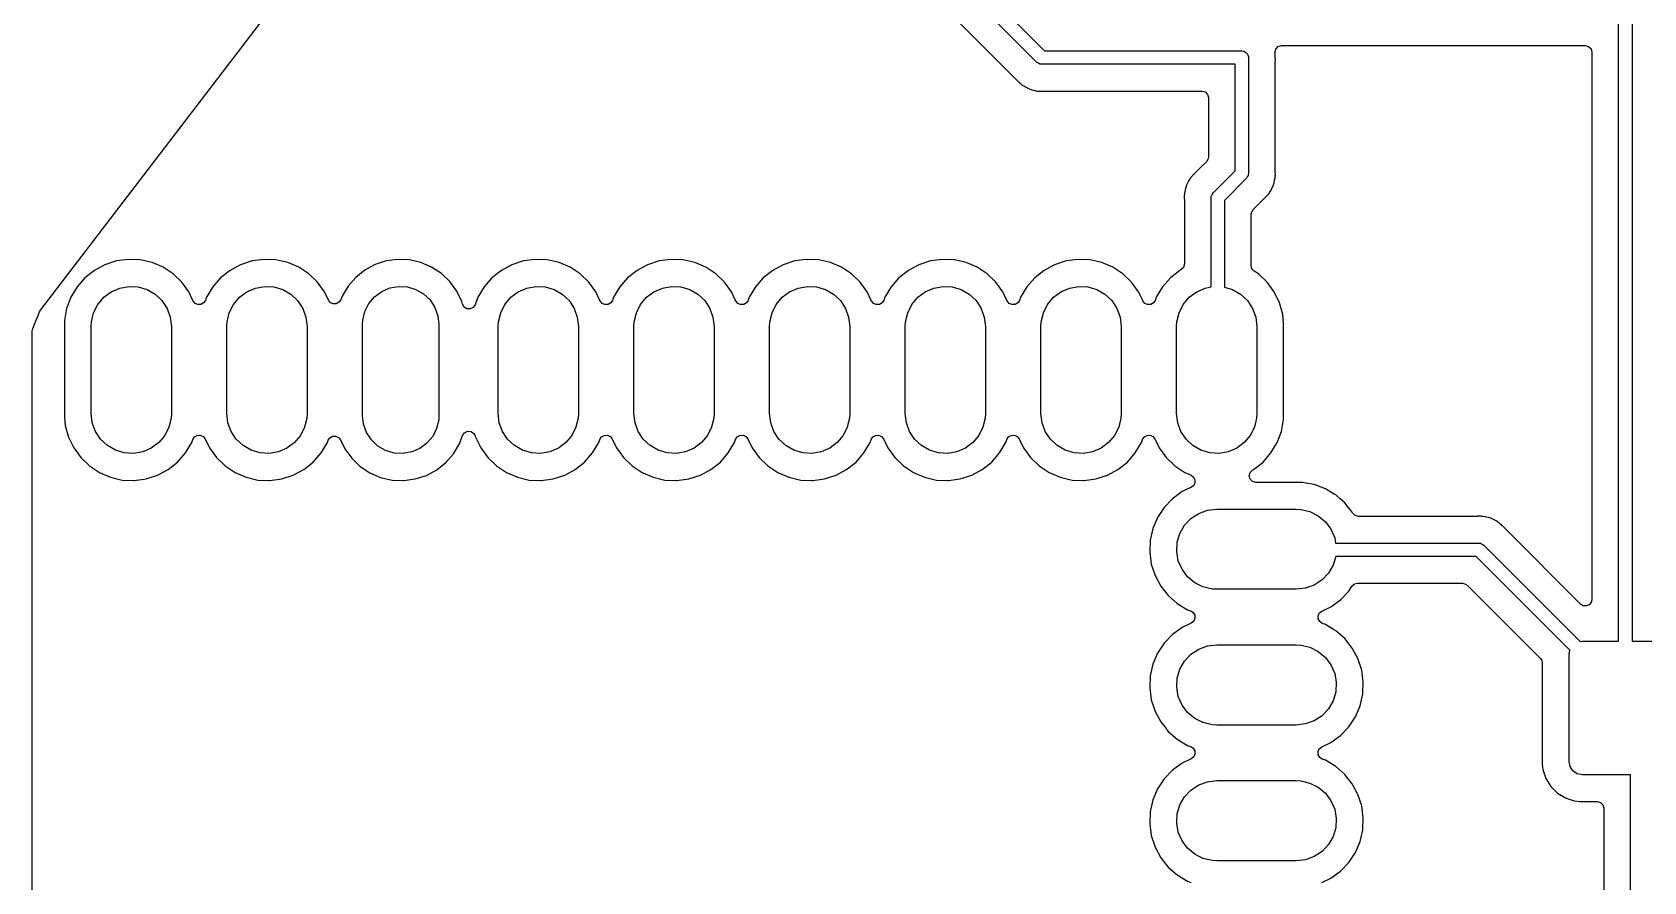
# Model space of a CAD drawing. Extents: x 51 to 201, y -153 to -28.
# Drawn here: x 50.98 to 81.15, y -57.86 to -41.97 of the extents above; entities that cross this region are included whole.
import ezdxf

# ---------------------------------------------------------------- set-up
doc = ezdxf.new("R2010")
doc.units = 0
doc.layers.add('BLACK', color=7, linetype='CONTINUOUS')

msp = doc.modelspace()

# ---------------------------------------------------------------- linework, layer by layer
at = {"layer": 'BLACK', "linetype": 'CONTINUOUS'}
for p, q in [((51.1306, -47.1679), (65.913, -27.8377)), ((67.64, -40.0296), (69.9254, -42.315)), ((69.7852, -42.5284), (67.4266, -40.1698)), ((67.0977, -40.5487), (69.3728, -42.8238)), ((80.925, -41.59), (80.925, -53.36)), ((80.675, -53.36), (80.675, -41.715)), ((74.2548, -42.282), (74.3004, -42.2334)), ((74.3004, -42.2334), (74.3647, -42.2155)), ((74.3647, -42.2155), (80.0505, -42.2155)), ((80.0505, -42.2155), (80.1125, -42.2321)), ((80.1125, -42.2321), (80.1579, -42.2775)), ((69.8124, -42.5432), (69.7852, -42.5284)), ((69.9254, -42.315), (73.62, -42.315)), ((73.62, -42.315), (73.6552, -42.3201)), ((73.6552, -42.3201), (73.6629, -42.325)), ((73.6629, -42.325), (73.6719, -42.3263)), ((73.6719, -42.3263), (73.6921, -42.3437)), ((73.6921, -42.3437), (73.7145, -42.3581)), ((73.7145, -42.3581), (73.7183, -42.3664)), ((73.7183, -42.3664), (73.7252, -42.3724)), ((73.7252, -42.3724), (73.7327, -42.398)), ((73.7327, -42.398), (73.7437, -42.4222)), ((73.7437, -42.4222), (73.7424, -42.4312)), ((73.7424, -42.4312), (73.745, -42.44)), ((73.745, -42.44), (73.745, -44.61)), ((74.2409, -42.3473), (74.2548, -42.282)), ((74.2428, -42.3773), (74.2409, -42.3473)), ((74.2435, -42.385), (74.2428, -42.3773)), ((74.2455, -42.4006), (74.2435, -42.385)), ((74.2455, -42.4165), (74.2455, -42.4006)), ((74.2457, -42.4242), (74.2455, -42.4165)), ((74.2455, -42.5108), (74.2477, -42.4876)), ((74.2455, -44.5747), (74.2455, -42.5108)), ((74.2492, -42.4796), (74.2457, -42.4242)), ((74.2477, -42.4876), (74.2492, -42.4796)), ((80.1579, -42.2775), (80.1745, -42.3395)), ((80.1745, -42.3395), (80.1745, -52.5793)), ((69.3728, -42.8238), (69.3857, -42.8399)), ((69.3857, -42.8399), (69.3878, -42.8419)), ((69.8384, -42.5599), (69.8124, -42.5432)), ((69.8446, -42.5608), (69.8384, -42.5599)), ((69.847, -42.5621), (69.8446, -42.5608)), ((69.8515, -42.5618), (69.847, -42.5621)), ((69.8736, -42.565), (69.8515, -42.5618)), ((73.495, -42.565), (69.8736, -42.565)), ((73.495, -44.5582), (73.495, -42.565)), ((69.3878, -42.8419), (69.3878, -42.8419)), ((69.3878, -42.8419), (69.4352, -42.8863)), ((69.4352, -42.8863), (69.4368, -42.8879)), ((69.4368, -42.8879), (69.4396, -42.8906)), ((69.4396, -42.8906), (69.4591, -42.9101)), ((69.4591, -42.9101), (69.4623, -42.9126)), ((69.4623, -42.9126), (69.4712, -42.9202)), ((69.4712, -42.9202), (69.503, -42.9501)), ((69.503, -42.9501), (69.5135, -42.9558)), ((69.5135, -42.9558), (69.5206, -42.9597)), ((69.5206, -42.9597), (69.5368, -42.9704)), ((69.5368, -42.9704), (69.5527, -42.9827)), ((69.5527, -42.9827), (69.5688, -42.9896)), ((69.5688, -42.9896), (69.5928, -43)), ((69.5928, -43), (69.6032, -43.0052)), ((69.6032, -43.0052), (69.6415, -43.0262)), ((69.6415, -43.0262), (69.6609, -43.0312)), ((69.6609, -43.0312), (69.6793, -43.0375)), ((69.6793, -43.0375), (69.6977, -43.0454)), ((69.6977, -43.0454), (69.7409, -43.0523)), ((69.7409, -43.0523), (69.7523, -43.0546)), ((69.7523, -43.0546), (69.7678, -43.0586)), ((69.7678, -43.0586), (69.7946, -43.0655)), ((69.7946, -43.0655), (69.7946, -43.0655)), ((69.7946, -43.0655), (69.8146, -43.0655)), ((69.8146, -43.0655), (69.834, -43.067)), ((69.834, -43.067), (69.8538, -43.0702)), ((69.8538, -43.0702), (69.8973, -43.066)), ((69.8973, -43.066), (69.9089, -43.0655)), ((69.9089, -43.0655), (72.8705, -43.0655)), ((72.8705, -43.0655), (72.9325, -43.0821)), ((72.9325, -43.0821), (72.9779, -43.1275)), ((72.9779, -43.1275), (72.9945, -43.1895)), ((72.9945, -43.1895), (72.9945, -44.2995)), ((72.9851, -44.347), (72.9582, -44.3872)), ((72.9945, -44.2995), (72.9851, -44.347)), ((72.6974, -44.6487), (72.6898, -44.6576)), ((72.6999, -44.6455), (72.6974, -44.6487)), ((72.7194, -44.626), (72.6999, -44.6455)), ((72.7221, -44.6232), (72.7194, -44.626)), ((72.7701, -44.5721), (72.7221, -44.6232)), ((72.7862, -44.5592), (72.7701, -44.5721)), ((72.8214, -44.524), (72.7862, -44.5592)), ((72.9582, -44.3872), (72.8214, -44.524)), ((73.0816, -44.9716), (73.495, -44.5582)), ((73.7399, -44.6452), (73.7232, -44.6712)), ((73.7408, -44.639), (73.7399, -44.6452)), ((73.7421, -44.6366), (73.7408, -44.639)), ((73.745, -44.61), (73.7418, -44.6321)), ((73.7418, -44.6321), (73.7421, -44.6366)), ((74.246, -44.5863), (74.2455, -44.5747)), ((74.2455, -44.669), (74.247, -44.6496)), ((74.2502, -44.6298), (74.246, -44.5863)), ((74.247, -44.6496), (74.2472, -44.6487)), ((74.2472, -44.6487), (74.2502, -44.6298)), ((72.5554, -44.9387), (72.5445, -44.981)), ((72.5577, -44.9272), (72.5554, -44.9387)), ((72.5646, -44.8841), (72.5577, -44.9272)), ((72.5725, -44.8657), (72.5646, -44.8841)), ((72.5788, -44.8473), (72.5725, -44.8657)), ((72.5838, -44.8279), (72.5788, -44.8473)), ((72.6048, -44.7896), (72.5838, -44.8279)), ((72.61, -44.7792), (72.6048, -44.7896)), ((72.6273, -44.7391), (72.61, -44.7792)), ((72.6396, -44.7232), (72.6273, -44.7391)), ((72.6503, -44.707), (72.6396, -44.7232)), ((72.6599, -44.6894), (72.6503, -44.707)), ((72.6898, -44.6576), (72.6599, -44.6894)), ((73.7084, -44.6984), (73.295, -45.1118)), ((73.7232, -44.6712), (73.7084, -44.6984)), ((74.1397, -44.963), (74.1504, -44.9468)), ((74.1504, -44.9468), (74.1627, -44.9309)), ((74.1627, -44.9309), (74.18, -44.8909)), ((74.18, -44.8909), (74.1852, -44.8804)), ((74.1852, -44.8804), (74.2062, -44.8421)), ((74.2062, -44.8421), (74.2112, -44.8227)), ((74.2112, -44.8227), (74.2175, -44.8043)), ((74.2175, -44.8043), (74.2254, -44.7859)), ((74.2254, -44.7859), (74.2323, -44.7428)), ((74.2323, -44.7428), (74.2346, -44.7313)), ((74.2346, -44.7313), (74.2455, -44.689)), ((74.2455, -44.689), (74.2455, -44.669)), ((72.543, -45.0204), (72.5398, -45.0402)), ((72.5398, -45.0402), (72.5439, -45.0837)), ((72.5445, -45.001), (72.543, -45.0204)), ((72.5439, -45.0837), (72.5445, -45.0953)), ((72.5445, -44.981), (72.5445, -45.001)), ((72.5445, -45.0953), (72.5445, -46.3017)), ((73.045, -45.06), (73.0482, -45.0379)), ((73.045, -46.7321), (73.045, -45.06)), ((73.0479, -45.0334), (73.0492, -45.031)), ((73.0482, -45.0379), (73.0479, -45.0334)), ((73.0492, -45.031), (73.0501, -45.0248)), ((73.0501, -45.0248), (73.0668, -44.9988)), ((73.0668, -44.9988), (73.0816, -44.9716)), ((73.295, -45.1118), (73.295, -46.7358)), ((73.8318, -45.2828), (74.0038, -45.1108)), ((74.0038, -45.1108), (74.0199, -45.0979)), ((74.0199, -45.0979), (74.0219, -45.0958)), ((74.0219, -45.0958), (74.0679, -45.0467)), ((74.0219, -45.0958), (74.0219, -45.0958)), ((74.0679, -45.0467), (74.0706, -45.044)), ((74.0706, -45.044), (74.0901, -45.0245)), ((74.0901, -45.0245), (74.0926, -45.0213)), ((74.0926, -45.0213), (74.1002, -45.0124)), ((74.1002, -45.0124), (74.1301, -44.9806)), ((74.1301, -44.9806), (74.1397, -44.963)), ((73.7955, -45.3705), (73.8049, -45.323)), ((73.7955, -46.331), (73.7955, -45.3705)), ((73.8049, -45.323), (73.8318, -45.2828)), ((52.1383, -46.4221), (51.9623, -46.5625)), ((52.2532, -46.3603), (52.1383, -46.4221)), ((52.1383, -46.4221), (52.1383, -46.4221)), ((52.1383, -46.4221), (52.1383, -46.4221)), ((52.3365, -46.3155), (52.2532, -46.3603)), ((52.5506, -46.2459), (52.3365, -46.3155)), ((52.7737, -46.2157), (52.5506, -46.2459)), ((52.9985, -46.2258), (52.7737, -46.2157)), ((53.218, -46.2759), (52.9985, -46.2258)), ((53.425, -46.3644), (53.218, -46.2759)), ((53.6128, -46.4884), (53.425, -46.3644)), ((54.6783, -46.4221), (54.5023, -46.5625)), ((54.7932, -46.3603), (54.6783, -46.4221)), ((54.6783, -46.4221), (54.6783, -46.4221)), ((54.6783, -46.4221), (54.6783, -46.4221)), ((54.8765, -46.3155), (54.7932, -46.3603)), ((55.0906, -46.2459), (54.8765, -46.3155)), ((55.3137, -46.2157), (55.0906, -46.2459)), ((55.5385, -46.2258), (55.3137, -46.2157)), ((55.758, -46.2759), (55.5385, -46.2258)), ((55.965, -46.3644), (55.758, -46.2759)), ((56.1528, -46.4884), (55.965, -46.3644)), ((57.2027, -46.4165), (57.0316, -46.5529)), ((57.2995, -46.3644), (57.2027, -46.4165)), ((57.2027, -46.4165), (57.2027, -46.4165)), ((57.2027, -46.4165), (57.2027, -46.4165)), ((57.3953, -46.3128), (57.2995, -46.3644)), ((57.6034, -46.2452), (57.3953, -46.3128)), ((57.8202, -46.2158), (57.6034, -46.2452)), ((58.0388, -46.2256), (57.8202, -46.2158)), ((58.2521, -46.2743), (58.0388, -46.2256)), ((58.4533, -46.3603), (58.2521, -46.2743)), ((58.6359, -46.4808), (58.4533, -46.3603)), ((59.7583, -46.4221), (59.5823, -46.5625)), ((59.8732, -46.3603), (59.7583, -46.4221)), ((59.7583, -46.4221), (59.7583, -46.4221)), ((59.7583, -46.4221), (59.7583, -46.4221)), ((59.9565, -46.3155), (59.8732, -46.3603)), ((60.1706, -46.2459), (59.9565, -46.3155)), ((60.3937, -46.2157), (60.1706, -46.2459)), ((60.6185, -46.2258), (60.3937, -46.2157)), ((60.838, -46.2759), (60.6185, -46.2258)), ((61.045, -46.3644), (60.838, -46.2759)), ((61.2328, -46.4884), (61.045, -46.3644)), ((62.2983, -46.4221), (62.1223, -46.5625)), ((62.4132, -46.3603), (62.2983, -46.4221)), ((62.2983, -46.4221), (62.2983, -46.4221)), ((62.2983, -46.4221), (62.2983, -46.4221)), ((62.4965, -46.3155), (62.4132, -46.3603)), ((62.7106, -46.2459), (62.4965, -46.3155)), ((62.9337, -46.2157), (62.7106, -46.2459)), ((63.1585, -46.2258), (62.9337, -46.2157)), ((63.378, -46.2759), (63.1585, -46.2258)), ((63.585, -46.3644), (63.378, -46.2759)), ((63.7728, -46.4884), (63.585, -46.3644)), ((64.8383, -46.4221), (64.6623, -46.5625)), ((64.9532, -46.3603), (64.8383, -46.4221)), ((64.8383, -46.4221), (64.8383, -46.4221)), ((64.8383, -46.4221), (64.8383, -46.4221)), ((65.0365, -46.3155), (64.9532, -46.3603)), ((65.2506, -46.2459), (65.0365, -46.3155)), ((65.4737, -46.2157), (65.2506, -46.2459)), ((65.6985, -46.2258), (65.4737, -46.2157)), ((65.918, -46.2759), (65.6985, -46.2258)), ((66.125, -46.3644), (65.918, -46.2759)), ((66.3128, -46.4884), (66.125, -46.3644)), ((67.3783, -46.4221), (67.2023, -46.5625)), ((67.4932, -46.3603), (67.3783, -46.4221)), ((67.3783, -46.4221), (67.3783, -46.4221)), ((67.3783, -46.4221), (67.3783, -46.4221)), ((67.5765, -46.3155), (67.4932, -46.3603)), ((67.7906, -46.2459), (67.5765, -46.3155)), ((68.0137, -46.2157), (67.7906, -46.2459)), ((68.2385, -46.2258), (68.0137, -46.2157)), ((68.458, -46.2759), (68.2385, -46.2258)), ((68.665, -46.3644), (68.458, -46.2759)), ((68.8528, -46.4884), (68.665, -46.3644)), ((69.9183, -46.4221), (69.7423, -46.5625)), ((70.0332, -46.3603), (69.9183, -46.4221)), ((69.9183, -46.4221), (69.9183, -46.4221)), ((69.9183, -46.4221), (69.9183, -46.4221)), ((70.1165, -46.3155), (70.0332, -46.3603)), ((70.3306, -46.2459), (70.1165, -46.3155)), ((70.5537, -46.2157), (70.3306, -46.2459)), ((70.7785, -46.2258), (70.5537, -46.2157)), ((70.998, -46.2759), (70.7785, -46.2258)), ((71.205, -46.3644), (70.998, -46.2759)), ((71.3928, -46.4884), (71.205, -46.3644)), ((72.4583, -46.4221), (72.2823, -46.5625)), ((72.4793, -46.4109), (72.4583, -46.4221)), ((72.4583, -46.4221), (72.4583, -46.4221)), ((72.4583, -46.4221), (72.4583, -46.4221)), ((72.5269, -46.3653), (72.4793, -46.4109)), ((72.5445, -46.3017), (72.5269, -46.3653)), ((73.8103, -46.3898), (73.7955, -46.331)), ((73.8512, -46.4345), (73.8103, -46.3898)), ((73.9328, -46.4884), (73.8512, -46.4345)), ((51.8142, -46.732), (51.6988, -46.9252)), ((51.9623, -46.5625), (51.8142, -46.732)), ((52.455, -46.8205), (52.6149, -46.7515)), ((52.6149, -46.7515), (52.7864, -46.7213)), ((52.7864, -46.7213), (52.9602, -46.7314)), ((52.9602, -46.7314), (53.1271, -46.7813)), ((53.7755, -46.6439), (53.6128, -46.4884)), ((53.6128, -46.4884), (53.6128, -46.4884)), ((53.6128, -46.4884), (53.6128, -46.4884)), ((53.9078, -46.826), (53.7755, -46.6439)), ((54.3542, -46.732), (54.2388, -46.9252)), ((54.5023, -46.5625), (54.3542, -46.732)), ((54.995, -46.8205), (55.1549, -46.7515)), ((55.1549, -46.7515), (55.3264, -46.7213)), ((55.3264, -46.7213), (55.5002, -46.7314)), ((55.5002, -46.7314), (55.6671, -46.7813)), ((56.3155, -46.6439), (56.1528, -46.4884)), ((56.1528, -46.4884), (56.1528, -46.4884)), ((56.1528, -46.4884), (56.1528, -46.4884)), ((56.3795, -46.732), (56.3155, -46.6439)), ((56.4478, -46.826), (56.3795, -46.732)), ((56.8877, -46.7177), (56.7754, -46.9055)), ((57.0316, -46.5529), (56.8877, -46.7177)), ((57.5175, -46.8158), (57.6699, -46.75)), ((57.6699, -46.75), (57.8334, -46.7212)), ((57.8334, -46.7212), (57.9992, -46.7309)), ((57.9992, -46.7309), (58.1582, -46.7785)), ((58.7941, -46.632), (58.6359, -46.4808)), ((58.6359, -46.4808), (58.6359, -46.4808)), ((58.6359, -46.4808), (58.6359, -46.4808)), ((58.9227, -46.8091), (58.7941, -46.632)), ((59.4342, -46.732), (59.3188, -46.9252)), ((59.5823, -46.5625), (59.4342, -46.732)), ((60.075, -46.8205), (60.2349, -46.7515)), ((60.2349, -46.7515), (60.4064, -46.7213)), ((60.4064, -46.7213), (60.5802, -46.7314)), ((60.5802, -46.7314), (60.7471, -46.7813)), ((61.3955, -46.6439), (61.2328, -46.4884)), ((61.2328, -46.4884), (61.2328, -46.4884)), ((61.2328, -46.4884), (61.2328, -46.4884)), ((61.5278, -46.826), (61.3955, -46.6439)), ((61.9742, -46.732), (61.8588, -46.9252)), ((62.1223, -46.5625), (61.9742, -46.732)), ((62.615, -46.8205), (62.7749, -46.7515)), ((62.7749, -46.7515), (62.9464, -46.7213)), ((62.9464, -46.7213), (63.1202, -46.7314)), ((63.1202, -46.7314), (63.2871, -46.7813)), ((63.9355, -46.6439), (63.7728, -46.4884)), ((63.7728, -46.4884), (63.7728, -46.4884)), ((63.7728, -46.4884), (63.7728, -46.4884)), ((64.0678, -46.826), (63.9355, -46.6439)), ((64.5142, -46.732), (64.3988, -46.9252)), ((64.6623, -46.5625), (64.5142, -46.732)), ((65.155, -46.8205), (65.3149, -46.7515)), ((65.3149, -46.7515), (65.4864, -46.7213)), ((65.4864, -46.7213), (65.6602, -46.7314)), ((65.6602, -46.7314), (65.8271, -46.7813)), ((66.4755, -46.6439), (66.3128, -46.4884)), ((66.3128, -46.4884), (66.3128, -46.4884)), ((66.3128, -46.4884), (66.3128, -46.4884)), ((66.6078, -46.826), (66.4755, -46.6439)), ((67.0542, -46.732), (66.9388, -46.9252)), ((67.2023, -46.5625), (67.0542, -46.732)), ((67.695, -46.8205), (67.8549, -46.7515)), ((67.8549, -46.7515), (68.0264, -46.7213)), ((68.0264, -46.7213), (68.2002, -46.7314)), ((68.2002, -46.7314), (68.3671, -46.7813)), ((69.0155, -46.6439), (68.8528, -46.4884)), ((68.8528, -46.4884), (68.8528, -46.4884)), ((68.8528, -46.4884), (68.8528, -46.4884)), ((69.1478, -46.826), (69.0155, -46.6439)), ((69.5942, -46.732), (69.4788, -46.9252)), ((69.7423, -46.5625), (69.5942, -46.732)), ((70.235, -46.8205), (70.3949, -46.7515)), ((70.3949, -46.7515), (70.5664, -46.7213)), ((70.5664, -46.7213), (70.7402, -46.7314)), ((70.7402, -46.7314), (70.9071, -46.7813)), ((71.5555, -46.6439), (71.3928, -46.4884)), ((71.3928, -46.4884), (71.3928, -46.4884)), ((71.3928, -46.4884), (71.3928, -46.4884)), ((71.6878, -46.826), (71.5555, -46.6439)), ((72.1342, -46.732), (72.0188, -46.9252)), ((72.2823, -46.5625), (72.1342, -46.732)), ((72.775, -46.8205), (72.9349, -46.7515)), ((72.9349, -46.7515), (73.045, -46.7321)), ((73.295, -46.7358), (73.4471, -46.7813)), ((74.0955, -46.6439), (73.9328, -46.4884)), ((73.9328, -46.4884), (73.9328, -46.4884)), ((73.9328, -46.4884), (73.9328, -46.4884)), ((74.2278, -46.826), (74.0955, -46.6439)), ((51.6988, -46.9252), (51.6197, -47.136)), ((52.1252, -47.2135), (52.2034, -47.0579)), ((52.2034, -47.0579), (52.3153, -46.9245)), ((52.3153, -46.9245), (52.455, -46.8205)), ((53.1271, -46.7813), (53.2779, -46.8684)), ((53.2779, -46.8684), (53.4045, -46.9879)), ((53.4045, -46.9879), (53.5002, -47.1334)), ((53.9779, -46.9716), (53.9078, -46.826)), ((53.9889, -46.9943), (53.9779, -46.9716)), ((54.025, -47.0388), (53.9889, -46.9943)), ((54.0774, -47.0623), (54.025, -47.0388)), ((54.1347, -47.0598), (54.0774, -47.0623)), ((54.1847, -47.0317), (54.1347, -47.0598)), ((54.2167, -46.9841), (54.1847, -47.0317)), ((54.2388, -46.9252), (54.2167, -46.9841)), ((54.6652, -47.2135), (54.7434, -47.0579)), ((54.7434, -47.0579), (54.8553, -46.9245)), ((54.8553, -46.9245), (54.995, -46.8205)), ((55.6671, -46.7813), (55.8179, -46.8684)), ((55.8179, -46.8684), (55.9445, -46.9879)), ((55.9445, -46.9879), (56.0402, -47.1334)), ((56.5228, -46.9818), (56.4478, -46.826)), ((56.559, -47.0263), (56.5228, -46.9818)), ((56.6113, -47.0498), (56.559, -47.0263)), ((56.6686, -47.0472), (56.6113, -47.0498)), ((56.7186, -47.0191), (56.6686, -47.0472)), ((56.7506, -46.9716), (56.7186, -47.0191)), ((56.7754, -46.9055), (56.7506, -46.9716)), ((57.2031, -47.1905), (57.2776, -47.0421)), ((57.2776, -47.0421), (57.3843, -46.9149)), ((57.3843, -46.9149), (57.5175, -46.8158)), ((58.1582, -46.7785), (58.302, -46.8615)), ((58.302, -46.8615), (58.4227, -46.9754)), ((58.4227, -46.9754), (58.5139, -47.1141)), ((59.0176, -47.0062), (58.9227, -46.8091)), ((59.0308, -47.0541), (59.0176, -47.0062)), ((59.0615, -47.1076), (59.0308, -47.0541)), ((59.3188, -46.9252), (59.2664, -47.0647)), ((59.7452, -47.2135), (59.8234, -47.0579)), ((59.8234, -47.0579), (59.9353, -46.9245)), ((59.9353, -46.9245), (60.075, -46.8205)), ((60.7471, -46.7813), (60.8979, -46.8684)), ((60.8979, -46.8684), (61.0245, -46.9879)), ((61.0245, -46.9879), (61.1202, -47.1334)), ((61.5979, -46.9716), (61.5278, -46.826)), ((61.6089, -46.9943), (61.5979, -46.9716)), ((61.645, -47.0388), (61.6089, -46.9943)), ((61.6974, -47.0623), (61.645, -47.0388)), ((61.7547, -47.0598), (61.6974, -47.0623)), ((61.8047, -47.0317), (61.7547, -47.0598)), ((61.8367, -46.9841), (61.8047, -47.0317)), ((61.8588, -46.9252), (61.8367, -46.9841)), ((62.2852, -47.2135), (62.3634, -47.0579)), ((62.3634, -47.0579), (62.4753, -46.9245)), ((62.4753, -46.9245), (62.615, -46.8205)), ((63.2871, -46.7813), (63.4379, -46.8684)), ((63.4379, -46.8684), (63.5645, -46.9879)), ((63.5645, -46.9879), (63.6602, -47.1334)), ((64.1379, -46.9716), (64.0678, -46.826)), ((64.1489, -46.9943), (64.1379, -46.9716)), ((64.185, -47.0388), (64.1489, -46.9943)), ((64.2374, -47.0623), (64.185, -47.0388)), ((64.2947, -47.0598), (64.2374, -47.0623)), ((64.3447, -47.0317), (64.2947, -47.0598)), ((64.3767, -46.9841), (64.3447, -47.0317)), ((64.3988, -46.9252), (64.3767, -46.9841)), ((64.8252, -47.2135), (64.9034, -47.0579)), ((64.9034, -47.0579), (65.0153, -46.9245)), ((65.0153, -46.9245), (65.155, -46.8205)), ((65.8271, -46.7813), (65.9779, -46.8684)), ((65.9779, -46.8684), (66.1045, -46.9879)), ((66.1045, -46.9879), (66.2002, -47.1334)), ((66.6779, -46.9716), (66.6078, -46.826)), ((66.6889, -46.9943), (66.6779, -46.9716)), ((66.725, -47.0388), (66.6889, -46.9943)), ((66.7774, -47.0623), (66.725, -47.0388)), ((66.8347, -47.0598), (66.7774, -47.0623)), ((66.8847, -47.0317), (66.8347, -47.0598)), ((66.9167, -46.9841), (66.8847, -47.0317)), ((66.9388, -46.9252), (66.9167, -46.9841)), ((67.3652, -47.2135), (67.4434, -47.0579)), ((67.4434, -47.0579), (67.5553, -46.9245)), ((67.5553, -46.9245), (67.695, -46.8205)), ((68.3671, -46.7813), (68.5179, -46.8684)), ((68.5179, -46.8684), (68.6445, -46.9879)), ((68.6445, -46.9879), (68.7402, -47.1334)), ((69.2179, -46.9716), (69.1478, -46.826)), ((69.2289, -46.9943), (69.2179, -46.9716)), ((69.265, -47.0388), (69.2289, -46.9943)), ((69.3174, -47.0623), (69.265, -47.0388)), ((69.3747, -47.0598), (69.3174, -47.0623)), ((69.4247, -47.0317), (69.3747, -47.0598)), ((69.4567, -46.9841), (69.4247, -47.0317)), ((69.4788, -46.9252), (69.4567, -46.9841)), ((69.9052, -47.2135), (69.9834, -47.0579)), ((69.9834, -47.0579), (70.0953, -46.9245)), ((70.0953, -46.9245), (70.235, -46.8205)), ((70.9071, -46.7813), (71.0579, -46.8684)), ((71.0579, -46.8684), (71.1845, -46.9879)), ((71.1845, -46.9879), (71.2802, -47.1334)), ((71.7579, -46.9716), (71.6878, -46.826)), ((71.7689, -46.9943), (71.7579, -46.9716)), ((71.805, -47.0388), (71.7689, -46.9943)), ((71.8574, -47.0623), (71.805, -47.0388)), ((71.9147, -47.0598), (71.8574, -47.0623)), ((71.9647, -47.0317), (71.9147, -47.0598)), ((71.9967, -46.9841), (71.9647, -47.0317)), ((72.0188, -46.9252), (71.9967, -46.9841)), ((72.4452, -47.2135), (72.5234, -47.0579)), ((72.5234, -47.0579), (72.6353, -46.9245)), ((72.6353, -46.9245), (72.775, -46.8205)), ((73.4471, -46.7813), (73.5979, -46.8684)), ((73.5979, -46.8684), (73.7245, -46.9879)), ((73.7245, -46.9879), (73.8202, -47.1334)), ((74.3255, -47.0288), (74.2278, -46.826)), ((74.3854, -47.2458), (74.3255, -47.0288)), ((50.985, -47.5084), (51.0559, -47.3372)), ((51.0559, -47.3372), (51.0574, -47.3338)), ((51.0574, -47.3338), (51.0654, -47.316)), ((51.0654, -47.316), (51.0661, -47.3127)), ((51.0661, -47.3127), (51.1145, -47.1958)), ((51.1145, -47.1958), (51.1306, -47.1679)), ((51.6197, -47.136), (51.5795, -47.3575)), ((51.5795, -47.3575), (51.5795, -49.1562)), ((52.0851, -47.3829), (52.1252, -47.2135)), ((53.5002, -47.1334), (53.5598, -47.297)), ((53.5598, -47.297), (53.58, -47.47)), ((54.6251, -47.3829), (54.6652, -47.2135)), ((56.0402, -47.1334), (56.0998, -47.297)), ((56.0998, -47.297), (56.12, -47.47)), ((57.16, -47.435), (57.1648, -47.352)), ((57.1648, -47.352), (57.2031, -47.1905)), ((58.5139, -47.1141), (58.5707, -47.2701)), ((58.5707, -47.2701), (58.59, -47.435)), ((59.1142, -47.1397), (59.0615, -47.1076)), ((59.1758, -47.1425), (59.1142, -47.1397)), ((59.2311, -47.1152), (59.1758, -47.1425)), ((59.2664, -47.0647), (59.2311, -47.1152)), ((59.7051, -47.3829), (59.7452, -47.2135)), ((61.1202, -47.1334), (61.1798, -47.297)), ((61.1798, -47.297), (61.2, -47.47)), ((62.2451, -47.3829), (62.2852, -47.2135)), ((63.6602, -47.1334), (63.7198, -47.297)), ((63.7198, -47.297), (63.74, -47.47)), ((64.7851, -47.3829), (64.8252, -47.2135)), ((66.2002, -47.1334), (66.2598, -47.297)), ((66.2598, -47.297), (66.28, -47.47)), ((67.3251, -47.3829), (67.3652, -47.2135)), ((68.7402, -47.1334), (68.7998, -47.297)), ((68.7998, -47.297), (68.82, -47.47)), ((69.8651, -47.3829), (69.9052, -47.2135)), ((71.2802, -47.1334), (71.3398, -47.297)), ((71.3398, -47.297), (71.36, -47.47)), ((72.4051, -47.3829), (72.4452, -47.2135)), ((73.8202, -47.1334), (73.8798, -47.297)), ((73.8798, -47.297), (73.9, -47.47)), ((74.4005, -47.4138), (74.3854, -47.2458)), ((50.9756, -47.5559), (50.985, -47.5084)), ((50.9756, -65.7685), (50.9756, -47.5559)), ((52.08, -47.47), (52.0851, -47.3829)), ((52.08, -49.1), (52.08, -47.47)), ((53.58, -47.47), (53.58, -49.1)), ((54.62, -47.47), (54.6251, -47.3829)), ((54.62, -49.1), (54.62, -47.47)), ((56.12, -47.47), (56.12, -49.1)), ((57.16, -49.135), (57.16, -47.435)), ((58.59, -47.435), (58.59, -49.135)), ((59.7, -47.47), (59.7051, -47.3829)), ((59.7, -49.1), (59.7, -47.47)), ((61.2, -47.47), (61.2, -49.1)), ((62.24, -47.47), (62.2451, -47.3829)), ((62.24, -49.1), (62.24, -47.47)), ((63.74, -47.47), (63.74, -49.1)), ((64.78, -47.47), (64.7851, -47.3829)), ((64.78, -49.1), (64.78, -47.47)), ((66.28, -47.47), (66.28, -49.1)), ((67.32, -47.47), (67.3251, -47.3829)), ((67.32, -49.1), (67.32, -47.47)), ((68.82, -47.47), (68.82, -49.1)), ((69.86, -47.47), (69.8651, -47.3829)), ((69.86, -49.1), (69.86, -47.47)), ((71.36, -47.47), (71.36, -49.1)), ((72.4, -47.47), (72.4051, -47.3829)), ((72.4, -49.1), (72.4, -47.47)), ((73.9, -47.47), (73.9, -49.1)), ((74.4005, -49.2125), (74.4005, -47.4138)), ((51.5795, -49.1562), (51.5946, -49.3242)), ((52.1002, -49.273), (52.08, -49.1)), ((53.58, -49.1), (53.5749, -49.1871)), ((54.6402, -49.273), (54.62, -49.1)), ((56.12, -49.1), (56.1149, -49.1871)), ((57.1793, -49.2999), (57.16, -49.135)), ((58.59, -49.135), (58.5852, -49.218)), ((59.7202, -49.273), (59.7, -49.1)), ((61.2, -49.1), (61.1949, -49.1871)), ((62.2602, -49.273), (62.24, -49.1)), ((63.74, -49.1), (63.7349, -49.1871)), ((64.8002, -49.273), (64.78, -49.1)), ((66.28, -49.1), (66.2749, -49.1871)), ((67.3402, -49.273), (67.32, -49.1)), ((68.82, -49.1), (68.8149, -49.1871)), ((69.8802, -49.273), (69.86, -49.1)), ((71.36, -49.1), (71.3549, -49.1871)), ((72.4202, -49.273), (72.4, -49.1)), ((73.9, -49.1), (73.8949, -49.1871)), ((51.5946, -49.3242), (51.6545, -49.5412)), ((52.1598, -49.4366), (52.1002, -49.273)), ((52.2555, -49.5821), (52.1598, -49.4366)), ((53.5348, -49.3565), (53.4566, -49.5121)), ((53.5749, -49.1871), (53.5348, -49.3565)), ((54.6998, -49.4366), (54.6402, -49.273)), ((54.7955, -49.5821), (54.6998, -49.4366)), ((56.0748, -49.3565), (55.9966, -49.5121)), ((56.1149, -49.1871), (56.0748, -49.3565)), ((57.2361, -49.4559), (57.1793, -49.2999)), ((57.3273, -49.5946), (57.2361, -49.4559)), ((58.5469, -49.3795), (58.4724, -49.5279)), ((58.5852, -49.218), (58.5469, -49.3795)), ((59.0329, -49.509), (59.0683, -49.4585)), ((59.0683, -49.4585), (59.1236, -49.4312)), ((59.1236, -49.4312), (59.1852, -49.434)), ((59.1852, -49.434), (59.2379, -49.4661)), ((59.2379, -49.4661), (59.2685, -49.5196)), ((59.7798, -49.4366), (59.7202, -49.273)), ((59.8755, -49.5821), (59.7798, -49.4366)), ((61.1548, -49.3565), (61.0766, -49.5121)), ((61.1949, -49.1871), (61.1548, -49.3565)), ((62.3198, -49.4366), (62.2602, -49.273)), ((62.4155, -49.5821), (62.3198, -49.4366)), ((63.6948, -49.3565), (63.6166, -49.5121)), ((63.7349, -49.1871), (63.6948, -49.3565)), ((64.8598, -49.4366), (64.8002, -49.273)), ((64.9555, -49.5821), (64.8598, -49.4366)), ((66.2348, -49.3565), (66.1566, -49.5121)), ((66.2749, -49.1871), (66.2348, -49.3565)), ((67.3998, -49.4366), (67.3402, -49.273)), ((67.4955, -49.5821), (67.3998, -49.4366)), ((68.7748, -49.3565), (68.6966, -49.5121)), ((68.8149, -49.1871), (68.7748, -49.3565)), ((69.9398, -49.4366), (69.8802, -49.273)), ((70.0355, -49.5821), (69.9398, -49.4366)), ((71.3148, -49.3565), (71.2366, -49.5121)), ((71.3549, -49.1871), (71.3148, -49.3565)), ((72.4798, -49.4366), (72.4202, -49.273)), ((72.5755, -49.5821), (72.4798, -49.4366)), ((73.8548, -49.3565), (73.7766, -49.5121)), ((73.8949, -49.1871), (73.8548, -49.3565)), ((74.2812, -49.6448), (74.3603, -49.434)), ((74.3603, -49.434), (74.4005, -49.2125)), ((51.6545, -49.5412), (51.7522, -49.744)), ((51.7522, -49.744), (51.8205, -49.838)), ((52.3821, -49.7016), (52.2555, -49.5821)), ((52.5329, -49.7887), (52.3821, -49.7016)), ((53.205, -49.7495), (53.0451, -49.8185)), ((53.3447, -49.6455), (53.205, -49.7495)), ((53.4566, -49.5121), (53.3447, -49.6455)), ((53.8458, -49.838), (53.9612, -49.6448)), ((53.9612, -49.6448), (53.9833, -49.5859)), ((53.9833, -49.5859), (54.0153, -49.5383)), ((54.0153, -49.5383), (54.0653, -49.5102)), ((54.0653, -49.5102), (54.1226, -49.5077)), ((54.1226, -49.5077), (54.175, -49.5311)), ((54.175, -49.5311), (54.2111, -49.5757)), ((54.2111, -49.5757), (54.2922, -49.744)), ((54.2922, -49.744), (54.3605, -49.838)), ((54.9221, -49.7016), (54.7955, -49.5821)), ((55.0729, -49.7887), (54.9221, -49.7016)), ((55.745, -49.7495), (55.5851, -49.8185)), ((55.8847, -49.6455), (55.745, -49.7495)), ((55.9966, -49.5121), (55.8847, -49.6455)), ((56.3858, -49.838), (56.5012, -49.6448)), ((56.5012, -49.6448), (56.5176, -49.6011)), ((56.5176, -49.6011), (56.5496, -49.5535)), ((56.5496, -49.5535), (56.5996, -49.5254)), ((56.5996, -49.5254), (56.6569, -49.5228)), ((56.6569, -49.5228), (56.7093, -49.5463)), ((56.7093, -49.5463), (56.7454, -49.5908)), ((56.7454, -49.5908), (56.8273, -49.7609)), ((56.8273, -49.7609), (56.8833, -49.838)), ((57.448, -49.7085), (57.3273, -49.5946)), ((57.5918, -49.7915), (57.448, -49.7085)), ((58.2325, -49.7542), (58.0801, -49.82)), ((58.3657, -49.6551), (58.2325, -49.7542)), ((58.4724, -49.5279), (58.3657, -49.6551)), ((58.8623, -49.8523), (58.9746, -49.6645)), ((58.9746, -49.6645), (59.0329, -49.509)), ((59.2685, -49.5196), (59.2745, -49.5412)), ((59.2745, -49.5412), (59.3722, -49.744)), ((59.3722, -49.744), (59.4405, -49.838)), ((60.0021, -49.7016), (59.8755, -49.5821)), ((60.1529, -49.7887), (60.0021, -49.7016)), ((60.825, -49.7495), (60.6651, -49.8185)), ((60.9647, -49.6455), (60.825, -49.7495)), ((61.0766, -49.5121), (60.9647, -49.6455)), ((61.4658, -49.838), (61.5812, -49.6448)), ((61.5812, -49.6448), (61.6033, -49.5859)), ((61.6033, -49.5859), (61.6353, -49.5383)), ((61.6353, -49.5383), (61.6853, -49.5102)), ((61.6853, -49.5102), (61.7426, -49.5077)), ((61.7426, -49.5077), (61.795, -49.5311)), ((61.795, -49.5311), (61.8311, -49.5757)), ((61.8311, -49.5757), (61.9122, -49.744)), ((61.9122, -49.744), (61.9805, -49.838)), ((62.5421, -49.7016), (62.4155, -49.5821)), ((62.6929, -49.7887), (62.5421, -49.7016)), ((63.365, -49.7495), (63.2051, -49.8185)), ((63.5047, -49.6455), (63.365, -49.7495)), ((63.6166, -49.5121), (63.5047, -49.6455)), ((64.0058, -49.838), (64.1212, -49.6448)), ((64.1212, -49.6448), (64.1433, -49.5859)), ((64.1433, -49.5859), (64.1753, -49.5383)), ((64.1753, -49.5383), (64.2253, -49.5102)), ((64.2253, -49.5102), (64.2826, -49.5077)), ((64.2826, -49.5077), (64.335, -49.5311)), ((64.335, -49.5311), (64.3711, -49.5757)), ((64.3711, -49.5757), (64.4522, -49.744)), ((64.4522, -49.744), (64.5205, -49.838)), ((65.0821, -49.7016), (64.9555, -49.5821)), ((65.2329, -49.7887), (65.0821, -49.7016)), ((65.905, -49.7495), (65.7451, -49.8185)), ((66.0447, -49.6455), (65.905, -49.7495)), ((66.1566, -49.5121), (66.0447, -49.6455)), ((66.5458, -49.838), (66.6612, -49.6448)), ((66.6612, -49.6448), (66.6833, -49.5859)), ((66.6833, -49.5859), (66.7153, -49.5383)), ((66.7153, -49.5383), (66.7653, -49.5102)), ((66.7653, -49.5102), (66.8226, -49.5077)), ((66.8226, -49.5077), (66.875, -49.5311)), ((66.875, -49.5311), (66.9111, -49.5757)), ((66.9111, -49.5757), (66.9922, -49.744)), ((66.9922, -49.744), (67.0605, -49.838)), ((67.6221, -49.7016), (67.4955, -49.5821)), ((67.7729, -49.7887), (67.6221, -49.7016)), ((68.445, -49.7495), (68.2851, -49.8185)), ((68.5847, -49.6455), (68.445, -49.7495)), ((68.6966, -49.5121), (68.5847, -49.6455)), ((69.0858, -49.838), (69.2012, -49.6448)), ((69.2012, -49.6448), (69.2233, -49.5859)), ((69.2233, -49.5859), (69.2553, -49.5383)), ((69.2553, -49.5383), (69.3053, -49.5102)), ((69.3053, -49.5102), (69.3626, -49.5077)), ((69.3626, -49.5077), (69.415, -49.5311)), ((69.415, -49.5311), (69.4511, -49.5757)), ((69.4511, -49.5757), (69.5322, -49.744)), ((69.5322, -49.744), (69.6005, -49.838)), ((70.1621, -49.7016), (70.0355, -49.5821)), ((70.3129, -49.7887), (70.1621, -49.7016)), ((70.985, -49.7495), (70.8251, -49.8185)), ((71.1247, -49.6455), (70.985, -49.7495)), ((71.2366, -49.5121), (71.1247, -49.6455)), ((71.6258, -49.838), (71.7412, -49.6448)), ((71.7412, -49.6448), (71.7633, -49.5859)), ((71.7633, -49.5859), (71.7953, -49.5383)), ((71.7953, -49.5383), (71.8453, -49.5102)), ((71.8453, -49.5102), (71.9026, -49.5077)), ((71.9026, -49.5077), (71.955, -49.5311)), ((71.955, -49.5311), (71.9911, -49.5757)), ((71.9911, -49.5757), (72.0722, -49.744)), ((72.0722, -49.744), (72.1405, -49.838)), ((72.7021, -49.7016), (72.5755, -49.5821)), ((72.8529, -49.7887), (72.7021, -49.7016)), ((73.525, -49.7495), (73.3651, -49.8185)), ((73.6647, -49.6455), (73.525, -49.7495)), ((73.7766, -49.5121), (73.6647, -49.6455)), ((74.1658, -49.838), (74.2812, -49.6448)), ((51.8205, -49.838), (51.8845, -49.9261)), ((51.8845, -49.9261), (52.0472, -50.0816)), ((52.6998, -49.8386), (52.5329, -49.7887)), ((52.8736, -49.8487), (52.6998, -49.8386)), ((53.0451, -49.8185), (52.8736, -49.8487)), ((53.5217, -50.1479), (53.6977, -50.0075)), ((53.6977, -50.0075), (53.8458, -49.838)), ((54.3605, -49.838), (54.4245, -49.9261)), ((54.4245, -49.9261), (54.5872, -50.0816)), ((55.2398, -49.8386), (55.0729, -49.7887)), ((55.4136, -49.8487), (55.2398, -49.8386)), ((55.5851, -49.8185), (55.4136, -49.8487)), ((56.0617, -50.1479), (56.2377, -50.0075)), ((56.2377, -50.0075), (56.3858, -49.838)), ((56.8833, -49.838), (56.9559, -49.938)), ((56.9559, -49.938), (57.1141, -50.0892)), ((57.7508, -49.8391), (57.5918, -49.7915)), ((57.9166, -49.8488), (57.7508, -49.8391)), ((58.0801, -49.82), (57.9166, -49.8488)), ((58.5473, -50.1535), (58.7184, -50.0171)), ((58.7184, -50.0171), (58.8623, -49.8523)), ((59.4405, -49.838), (59.5045, -49.9261)), ((59.5045, -49.9261), (59.6672, -50.0816)), ((60.3198, -49.8386), (60.1529, -49.7887)), ((60.4936, -49.8487), (60.3198, -49.8386)), ((60.6651, -49.8185), (60.4936, -49.8487)), ((61.1417, -50.1479), (61.3177, -50.0075)), ((61.3177, -50.0075), (61.4658, -49.838)), ((61.9805, -49.838), (62.0445, -49.9261)), ((62.0445, -49.9261), (62.2072, -50.0816)), ((62.8598, -49.8386), (62.6929, -49.7887)), ((63.0336, -49.8487), (62.8598, -49.8386)), ((63.2051, -49.8185), (63.0336, -49.8487)), ((63.6817, -50.1479), (63.8577, -50.0075)), ((63.8577, -50.0075), (64.0058, -49.838)), ((64.5205, -49.838), (64.5845, -49.9261)), ((64.5845, -49.9261), (64.7472, -50.0816)), ((65.3998, -49.8386), (65.2329, -49.7887)), ((65.5736, -49.8487), (65.3998, -49.8386)), ((65.7451, -49.8185), (65.5736, -49.8487)), ((66.2217, -50.1479), (66.3977, -50.0075)), ((66.3977, -50.0075), (66.5458, -49.838)), ((67.0605, -49.838), (67.1245, -49.9261)), ((67.1245, -49.9261), (67.2872, -50.0816)), ((67.9398, -49.8386), (67.7729, -49.7887)), ((68.1136, -49.8487), (67.9398, -49.8386)), ((68.2851, -49.8185), (68.1136, -49.8487)), ((68.7617, -50.1479), (68.9377, -50.0075)), ((68.9377, -50.0075), (69.0858, -49.838)), ((69.6005, -49.838), (69.6645, -49.9261)), ((69.6645, -49.9261), (69.8272, -50.0816)), ((70.4798, -49.8386), (70.3129, -49.7887)), ((70.6536, -49.8487), (70.4798, -49.8386)), ((70.8251, -49.8185), (70.6536, -49.8487)), ((71.3017, -50.1479), (71.4777, -50.0075)), ((71.4777, -50.0075), (71.6258, -49.838)), ((72.1405, -49.838), (72.2045, -49.9261)), ((72.2045, -49.9261), (72.3672, -50.0816)), ((73.0198, -49.8386), (72.8529, -49.7887)), ((73.1936, -49.8487), (73.0198, -49.8386)), ((73.3651, -49.8185), (73.1936, -49.8487)), ((73.8417, -50.1479), (74.0177, -50.0075)), ((74.0177, -50.0075), (74.1658, -49.838)), ((52.0472, -50.0816), (52.235, -50.2056)), ((52.235, -50.2056), (52.442, -50.2941)), ((52.442, -50.2941), (52.6615, -50.3442)), ((52.6615, -50.3442), (52.867, -50.3534)), ((52.867, -50.3534), (52.8863, -50.3543)), ((52.8863, -50.3543), (53.1094, -50.3241)), ((52.8863, -50.3543), (52.8863, -50.3543)), ((52.8863, -50.3543), (52.8863, -50.3543)), ((53.1094, -50.3241), (53.3235, -50.2545)), ((53.3235, -50.2545), (53.5217, -50.1479)), ((54.5872, -50.0816), (54.775, -50.2056)), ((54.775, -50.2056), (54.982, -50.2941)), ((54.982, -50.2941), (55.2015, -50.3442)), ((55.2015, -50.3442), (55.407, -50.3534)), ((55.407, -50.3534), (55.4263, -50.3543)), ((55.4263, -50.3543), (55.6494, -50.3241)), ((55.4263, -50.3543), (55.4263, -50.3543)), ((55.4263, -50.3543), (55.4263, -50.3543)), ((55.6494, -50.3241), (55.8635, -50.2545)), ((55.8635, -50.2545), (56.0617, -50.1479)), ((57.1141, -50.0892), (57.2967, -50.2097)), ((57.2967, -50.2097), (57.4979, -50.2957)), ((57.4979, -50.2957), (57.7112, -50.3444)), ((57.7112, -50.3444), (57.911, -50.3533)), ((57.911, -50.3533), (57.9298, -50.3542)), ((57.9298, -50.3542), (58.1466, -50.3248)), ((57.9298, -50.3542), (57.9298, -50.3542)), ((57.9298, -50.3542), (57.9298, -50.3542)), ((58.1466, -50.3248), (58.3547, -50.2572)), ((58.3547, -50.2572), (58.5473, -50.1535)), ((59.6672, -50.0816), (59.855, -50.2056)), ((59.855, -50.2056), (60.062, -50.2941)), ((60.062, -50.2941), (60.2815, -50.3442)), ((60.2815, -50.3442), (60.487, -50.3534)), ((60.487, -50.3534), (60.5063, -50.3543)), ((60.5063, -50.3543), (60.7294, -50.3241)), ((60.5063, -50.3543), (60.5063, -50.3543)), ((60.5063, -50.3543), (60.5063, -50.3543)), ((60.7294, -50.3241), (60.9435, -50.2545)), ((60.9435, -50.2545), (61.1417, -50.1479)), ((62.2072, -50.0816), (62.395, -50.2056)), ((62.395, -50.2056), (62.602, -50.2941)), ((62.602, -50.2941), (62.8215, -50.3442)), ((62.8215, -50.3442), (63.027, -50.3534)), ((63.027, -50.3534), (63.0463, -50.3543)), ((63.0463, -50.3543), (63.2694, -50.3241)), ((63.0463, -50.3543), (63.0463, -50.3543)), ((63.0463, -50.3543), (63.0463, -50.3543)), ((63.2694, -50.3241), (63.4835, -50.2545)), ((63.4835, -50.2545), (63.6817, -50.1479)), ((64.7472, -50.0816), (64.935, -50.2056)), ((64.935, -50.2056), (65.142, -50.2941)), ((65.142, -50.2941), (65.3615, -50.3442)), ((65.3615, -50.3442), (65.567, -50.3534)), ((65.567, -50.3534), (65.5863, -50.3543)), ((65.5863, -50.3543), (65.8094, -50.3241)), ((65.5863, -50.3543), (65.5863, -50.3543)), ((65.5863, -50.3543), (65.5863, -50.3543)), ((65.8094, -50.3241), (66.0235, -50.2545)), ((66.0235, -50.2545), (66.2217, -50.1479)), ((67.2872, -50.0816), (67.475, -50.2056)), ((67.475, -50.2056), (67.682, -50.2941)), ((67.682, -50.2941), (67.9015, -50.3442)), ((67.9015, -50.3442), (68.107, -50.3534)), ((68.107, -50.3534), (68.1263, -50.3543)), ((68.1263, -50.3543), (68.3494, -50.3241)), ((68.1263, -50.3543), (68.1263, -50.3543)), ((68.1263, -50.3543), (68.1263, -50.3543)), ((68.3494, -50.3241), (68.5635, -50.2545)), ((68.5635, -50.2545), (68.7617, -50.1479)), ((69.8272, -50.0816), (70.015, -50.2056)), ((70.015, -50.2056), (70.222, -50.2941)), ((70.222, -50.2941), (70.4415, -50.3442)), ((70.4415, -50.3442), (70.647, -50.3534)), ((70.647, -50.3534), (70.6663, -50.3543)), ((70.6663, -50.3543), (70.8894, -50.3241)), ((70.6663, -50.3543), (70.6663, -50.3543)), ((70.6663, -50.3543), (70.6663, -50.3543)), ((70.8894, -50.3241), (71.1035, -50.2545)), ((71.1035, -50.2545), (71.3017, -50.1479)), ((72.3672, -50.0816), (72.555, -50.2056)), ((72.555, -50.2056), (72.6576, -50.2495)), ((72.6576, -50.2495), (72.6703, -50.2549)), ((72.6703, -50.2549), (72.7156, -50.2882)), ((72.7156, -50.2882), (72.7416, -50.3381)), ((72.7416, -50.3381), (72.7429, -50.3943)), ((73.7607, -50.2633), (73.7789, -50.2009)), ((73.7766, -50.3262), (73.7607, -50.2633)), ((73.8221, -50.3725), (73.7766, -50.3262)), ((73.7789, -50.2009), (73.826, -50.1563)), ((73.8847, -50.3895), (73.8221, -50.3725)), ((73.826, -50.1563), (73.8417, -50.1479)), ((72.506, -50.5622), (72.3239, -50.6945)), ((72.6753, -50.4806), (72.506, -50.5622)), ((72.7192, -50.4454), (72.6753, -50.4806)), ((72.7429, -50.3943), (72.7192, -50.4454)), ((74.7525, -50.3895), (73.8847, -50.3895)), ((74.974, -50.4297), (74.7525, -50.3895)), ((75.1848, -50.5088), (74.974, -50.4297)), ((75.3397, -50.6013), (75.1848, -50.5088)), ((75.378, -50.6242), (75.3397, -50.6013)), ((75.4584, -50.6945), (75.378, -50.6242)), ((72.1684, -50.8572), (72.0444, -51.045)), ((72.3239, -50.6945), (72.1684, -50.8572)), ((72.6679, -51.0655), (72.8134, -50.9698)), ((72.8134, -50.9698), (72.977, -50.9102)), ((72.977, -50.9102), (73.15, -50.89)), ((73.15, -50.89), (74.64, -50.89)), ((74.64, -50.89), (74.7271, -50.8951)), ((74.7271, -50.8951), (74.8965, -50.9352)), ((74.8965, -50.9352), (75.0521, -51.0134)), ((75.5475, -50.7723), (75.4584, -50.6945)), ((75.6879, -50.9483), (75.5475, -50.7723)), ((75.6937, -50.9593), (75.6879, -50.9483)), ((75.7393, -51.0069), (75.6937, -50.9593)), ((71.9559, -51.252), (71.9058, -51.4715)), ((72.0444, -51.045), (71.9559, -51.252)), ((72.4613, -51.3429), (72.5484, -51.1921)), ((72.5484, -51.1921), (72.6679, -51.0655)), ((75.0521, -51.0134), (75.1855, -51.1253)), ((75.1855, -51.1253), (75.2895, -51.265)), ((75.2895, -51.265), (75.3585, -51.4249)), ((75.8029, -51.0245), (75.7393, -51.0069)), ((78.0259, -51.0245), (75.8029, -51.0245)), ((78.0376, -51.0239), (78.0259, -51.0245)), ((78.048, -51.023), (78.0376, -51.0239)), ((78.0811, -51.0198), (78.048, -51.023)), ((78.0934, -51.0218), (78.0811, -51.0198)), ((78.0811, -51.0198), (78.0811, -51.0198)), ((78.1008, -51.023), (78.0934, -51.0218)), ((78.1202, -51.0245), (78.1008, -51.023)), ((78.1403, -51.0245), (78.1202, -51.0245)), ((78.1826, -51.0354), (78.1403, -51.0245)), ((78.194, -51.0377), (78.1826, -51.0354)), ((78.2371, -51.0446), (78.194, -51.0377)), ((78.2555, -51.0525), (78.2371, -51.0446)), ((78.2739, -51.0588), (78.2555, -51.0525)), ((78.2933, -51.0638), (78.2739, -51.0588)), ((78.3316, -51.0848), (78.2933, -51.0638)), ((78.3421, -51.09), (78.3316, -51.0848)), ((78.3822, -51.1073), (78.3421, -51.09)), ((78.398, -51.1196), (78.3822, -51.1073)), ((78.4143, -51.1303), (78.398, -51.1196)), ((78.4318, -51.1399), (78.4143, -51.1303)), ((78.4637, -51.1698), (78.4318, -51.1399)), ((78.4725, -51.1774), (78.4637, -51.1698)), ((78.4757, -51.1799), (78.4725, -51.1774)), ((78.4952, -51.1994), (78.4757, -51.1799)), ((78.498, -51.2021), (78.4952, -51.1994)), ((78.5492, -51.2501), (78.498, -51.2021)), ((78.5621, -51.2662), (78.5492, -51.2501)), ((79.9628, -52.667), (78.5621, -51.2662)), ((71.9058, -51.4715), (71.8957, -51.6963)), ((72.4013, -51.6836), (72.4114, -51.5098)), ((72.4114, -51.5098), (72.4613, -51.3429)), ((75.3585, -51.4249), (75.3761, -51.525)), ((75.3761, -51.525), (78.0613, -51.525)), ((78.0613, -51.525), (78.0833, -51.5282)), ((78.0833, -51.5282), (78.0878, -51.5279)), ((78.0878, -51.5279), (78.0902, -51.5292)), ((78.0902, -51.5292), (78.0965, -51.5301)), ((78.0965, -51.5301), (78.1225, -51.5468)), ((78.1225, -51.5468), (78.1496, -51.5616)), ((78.1496, -51.5616), (79.956, -53.368)), ((71.8957, -51.6963), (71.9259, -51.9194)), ((72.4315, -51.8551), (72.4013, -51.6836)), ((72.5005, -52.015), (72.4315, -51.8551)), ((75.3772, -51.775), (75.3287, -51.9371)), ((78.0095, -51.775), (75.3772, -51.775)), ((79.7625, -53.5281), (78.0095, -51.775)), ((71.9259, -51.9194), (71.9955, -52.1335)), ((71.9955, -52.1335), (72.1021, -52.3317)), ((72.6045, -52.1547), (72.5005, -52.015)), ((72.7379, -52.2666), (72.6045, -52.1547)), ((75.2416, -52.0879), (75.1221, -52.2145)), ((75.3287, -51.9371), (75.2416, -52.0879)), ((72.1021, -52.3317), (72.2425, -52.5077)), ((72.8935, -52.3448), (72.7379, -52.2666)), ((73.0629, -52.3849), (72.8935, -52.3448)), ((73.15, -52.39), (73.0629, -52.3849)), ((74.64, -52.39), (73.15, -52.39)), ((74.813, -52.3698), (74.64, -52.39)), ((74.9766, -52.3102), (74.813, -52.3698)), ((75.1221, -52.2145), (74.9766, -52.3102)), ((75.4661, -52.5855), (75.6216, -52.4228)), ((75.6216, -52.4228), (75.6821, -52.3312)), ((75.6821, -52.3312), (75.7268, -52.2903)), ((75.7268, -52.2903), (75.7856, -52.2755)), ((75.7856, -52.2755), (77.7508, -52.2755)), ((77.7508, -52.2755), (77.7983, -52.2849)), ((77.7983, -52.2849), (77.8385, -52.3118)), ((77.8385, -52.3118), (79.2094, -53.6828)), ((72.2425, -52.5077), (72.412, -52.6558)), ((72.412, -52.6558), (72.6052, -52.7712)), ((72.6052, -52.7712), (72.6641, -52.7933)), ((72.6641, -52.7933), (72.7117, -52.8253)), ((75.1157, -52.7989), (75.284, -52.7178)), ((75.284, -52.7178), (75.4661, -52.5855)), ((80.0122, -52.6972), (79.9628, -52.667)), ((80.0699, -52.7018), (80.0122, -52.6972)), ((80.1234, -52.6796), (80.0699, -52.7018)), ((80.161, -52.6356), (80.1234, -52.6796)), ((80.1745, -52.5793), (80.161, -52.6356)), ((72.6743, -53.0211), (72.506, -53.1022)), ((72.7188, -52.985), (72.6743, -53.0211)), ((72.7117, -52.8253), (72.7398, -52.8753)), ((72.7423, -52.9326), (72.7188, -52.985)), ((72.7398, -52.8753), (72.7423, -52.9326)), ((75.0477, -52.8874), (75.0712, -52.835)), ((75.0502, -52.9447), (75.0477, -52.8874)), ((75.0783, -52.9947), (75.0502, -52.9447)), ((75.0712, -52.835), (75.1157, -52.7989)), ((75.1259, -53.0267), (75.0783, -52.9947)), ((75.1848, -53.0488), (75.1259, -53.0267)), ((75.3397, -53.1413), (75.1848, -53.0488)), ((72.1684, -53.3972), (72.0444, -53.585)), ((72.3239, -53.2345), (72.1684, -53.3972)), ((72.506, -53.1022), (72.3239, -53.2345)), ((75.378, -53.1642), (75.3397, -53.1413)), ((75.5475, -53.3123), (75.378, -53.1642)), ((75.6879, -53.4883), (75.5475, -53.3123)), ((79.956, -53.368), (79.9963, -53.36)), ((79.9963, -53.36), (80.675, -53.36)), ((80.925, -53.36), (82.0463, -53.36)), ((72.0444, -53.585), (71.9559, -53.792)), ((72.5484, -53.7321), (72.6679, -53.6055)), ((72.6679, -53.6055), (72.8134, -53.5098)), ((72.8134, -53.5098), (72.977, -53.4502)), ((72.977, -53.4502), (73.15, -53.43)), ((73.15, -53.43), (74.64, -53.43)), ((74.64, -53.43), (74.7271, -53.4351)), ((74.7271, -53.4351), (74.8965, -53.4752)), ((74.8965, -53.4752), (75.0521, -53.5534)), ((75.0521, -53.5534), (75.1855, -53.6653)), ((75.1855, -53.6653), (75.2895, -53.805)), ((75.7945, -53.6865), (75.6879, -53.4883)), ((75.8641, -53.9006), (75.7945, -53.6865)), ((79.2094, -53.6828), (79.2363, -53.723)), ((79.7463, -53.61), (79.7625, -53.5281)), ((79.7463, -55.61), (79.7463, -53.61)), ((71.9559, -53.792), (71.9058, -54.0115)), ((72.4114, -54.0498), (72.4613, -53.8829)), ((72.4613, -53.8829), (72.5484, -53.7321)), ((75.2895, -53.805), (75.3585, -53.9649)), ((75.3585, -53.9649), (75.3887, -54.1364)), ((75.8943, -54.1237), (75.8641, -53.9006)), ((79.2363, -53.723), (79.2458, -53.7705)), ((79.2458, -53.7705), (79.2458, -55.66)), ((71.9058, -54.0115), (71.8957, -54.2363)), ((71.8957, -54.2363), (71.9259, -54.4594)), ((72.4013, -54.2236), (72.4114, -54.0498)), ((72.4315, -54.3951), (72.4013, -54.2236)), ((75.3887, -54.1364), (75.3786, -54.3102)), ((75.8842, -54.3485), (75.8943, -54.1237)), ((71.9259, -54.4594), (71.9905, -54.6583)), ((72.5005, -54.555), (72.4315, -54.3951)), ((72.6045, -54.6947), (72.5005, -54.555)), ((75.3287, -54.4771), (75.2416, -54.6279)), ((75.3786, -54.3102), (75.3287, -54.4771)), ((75.7456, -54.775), (75.8341, -54.568)), ((75.8341, -54.568), (75.8842, -54.3485)), ((71.9905, -54.6583), (71.9955, -54.6735)), ((71.9955, -54.6735), (72.1021, -54.8717)), ((72.1021, -54.8717), (72.202, -54.9969)), ((72.7379, -54.8066), (72.6045, -54.6947)), ((72.8935, -54.8848), (72.7379, -54.8066)), ((73.0629, -54.9249), (72.8935, -54.8848)), ((74.9766, -54.8502), (74.813, -54.9098)), ((75.1221, -54.7545), (74.9766, -54.8502)), ((75.2416, -54.6279), (75.1221, -54.7545)), ((75.6216, -54.9628), (75.7456, -54.775)), ((72.202, -54.9969), (72.2191, -55.0183)), ((72.2191, -55.0183), (72.2425, -55.0477)), ((72.2425, -55.0477), (72.412, -55.1958)), ((72.412, -55.1958), (72.6052, -55.3112)), ((73.15, -54.93), (73.0629, -54.9249)), ((74.64, -54.93), (73.15, -54.93)), ((74.813, -54.9098), (74.64, -54.93)), ((75.284, -55.2578), (75.4661, -55.1255)), ((75.4661, -55.1255), (75.6216, -54.9628)), ((72.6052, -55.3112), (72.6641, -55.3333)), ((72.6641, -55.3333), (72.7117, -55.3653)), ((72.7117, -55.3653), (72.7398, -55.4153)), ((72.7423, -55.4726), (72.7188, -55.525)), ((72.7398, -55.4153), (72.7423, -55.4726)), ((75.0477, -55.4274), (75.0712, -55.375)), ((75.0502, -55.4847), (75.0477, -55.4274)), ((75.0783, -55.5347), (75.0502, -55.4847)), ((75.0712, -55.375), (75.1157, -55.3389)), ((75.1157, -55.3389), (75.284, -55.2578)), ((72.3239, -55.7745), (72.1684, -55.9372)), ((72.506, -55.6422), (72.3239, -55.7745)), ((72.6743, -55.5611), (72.506, -55.6422)), ((72.7188, -55.525), (72.6743, -55.5611)), ((75.1259, -55.5667), (75.0783, -55.5347)), ((75.1848, -55.5888), (75.1259, -55.5667)), ((75.378, -55.7042), (75.1848, -55.5888)), ((75.5475, -55.8523), (75.378, -55.7042)), ((75.378, -55.7042), (75.378, -55.7042)), ((79.2458, -55.66), (79.2562, -55.7628)), ((79.2562, -55.7628), (79.3114, -55.9293)), ((79.7653, -55.7057), (79.7463, -55.61)), ((79.8195, -55.7868), (79.7653, -55.7057)), ((79.9006, -55.841), (79.8195, -55.7868)), ((72.1684, -55.9372), (72.0444, -56.125)), ((72.6679, -56.1455), (72.8134, -56.0498)), ((72.8134, -56.0498), (72.977, -55.9902)), ((72.977, -55.9902), (73.15, -55.97)), ((73.15, -55.97), (74.64, -55.97)), ((74.64, -55.97), (74.7271, -55.9751)), ((74.7271, -55.9751), (74.8965, -56.0152)), ((74.8965, -56.0152), (75.0521, -56.0934)), ((75.0521, -56.0934), (75.1855, -56.2053)), ((75.6879, -56.0283), (75.5475, -55.8523)), ((75.7945, -56.2265), (75.6879, -56.0283)), ((79.3114, -55.9293), (79.4035, -56.0787)), ((79.4035, -56.0787), (79.5276, -56.2027)), ((79.9963, -55.86), (79.9006, -55.841)), ((80.8962, -55.86), (79.9963, -55.86)), ((80.8962, -72.41), (80.8962, -55.86)), ((71.9559, -56.332), (71.9058, -56.5515)), ((72.0444, -56.125), (71.9559, -56.332)), ((72.4613, -56.4229), (72.5484, -56.2721)), ((72.5484, -56.2721), (72.6679, -56.1455)), ((75.1855, -56.2053), (75.2895, -56.345)), ((75.2895, -56.345), (75.3585, -56.5049)), ((75.8641, -56.4406), (75.7945, -56.2265)), ((79.5276, -56.2027), (79.5276, -56.2027)), ((79.5276, -56.2027), (79.6769, -56.2948)), ((79.6769, -56.2948), (79.7691, -56.3254)), ((79.7691, -56.3254), (79.8435, -56.35)), ((79.8435, -56.35), (79.9462, -56.3605)), ((79.9462, -56.3605), (80.2717, -56.3605)), ((80.2717, -56.3605), (80.3337, -56.3771)), ((80.3337, -56.3771), (80.3791, -56.4225)), ((71.9058, -56.5515), (71.8957, -56.7763)), ((72.4013, -56.7636), (72.4114, -56.5898)), ((72.4114, -56.5898), (72.4613, -56.4229)), ((75.3585, -56.5049), (75.3887, -56.6764)), ((75.3887, -56.6764), (75.3786, -56.8502)), ((75.8943, -56.6637), (75.8641, -56.4406)), ((75.8842, -56.8885), (75.8943, -56.6637)), ((80.3791, -56.4225), (80.3957, -56.4845)), ((80.3957, -56.4845), (80.3957, -71.7855)), ((71.8957, -56.7763), (71.9259, -56.9994)), ((71.9259, -56.9994), (71.9846, -57.18)), ((72.4315, -56.9351), (72.4013, -56.7636)), ((72.5005, -57.095), (72.4315, -56.9351)), ((75.3287, -57.0171), (75.2416, -57.1679)), ((75.3786, -56.8502), (75.3287, -57.0171)), ((75.8341, -57.108), (75.8842, -56.8885)), ((71.9846, -57.18), (71.9955, -57.2135)), ((71.9955, -57.2135), (72.1021, -57.4117)), ((72.6045, -57.2347), (72.5005, -57.095)), ((72.7379, -57.3466), (72.6045, -57.2347)), ((75.1221, -57.2945), (74.9766, -57.3902)), ((75.2416, -57.1679), (75.1221, -57.2945)), ((75.6216, -57.5028), (75.7456, -57.315)), ((75.7456, -57.315), (75.8341, -57.108)), ((72.1021, -57.4117), (72.2425, -57.5877)), ((72.2425, -57.5877), (72.412, -57.7358)), ((72.8935, -57.4248), (72.7379, -57.3466)), ((73.0629, -57.4649), (72.8935, -57.4248)), ((73.15, -57.47), (73.0629, -57.4649)), ((74.64, -57.47), (73.15, -57.47)), ((74.813, -57.4498), (74.64, -57.47)), ((74.9766, -57.3902), (74.813, -57.4498)), ((75.4661, -57.6655), (75.6216, -57.5028)), ((72.412, -57.7358), (72.6052, -57.8512)), ((72.6052, -57.8512), (72.6641, -57.8733)), ((75.1157, -57.8789), (75.284, -57.7978)), ((75.284, -57.7978), (75.4661, -57.6655))]:
    msp.add_line(p, q, dxfattribs=at)

doc.saveas('drawing.dxf')
